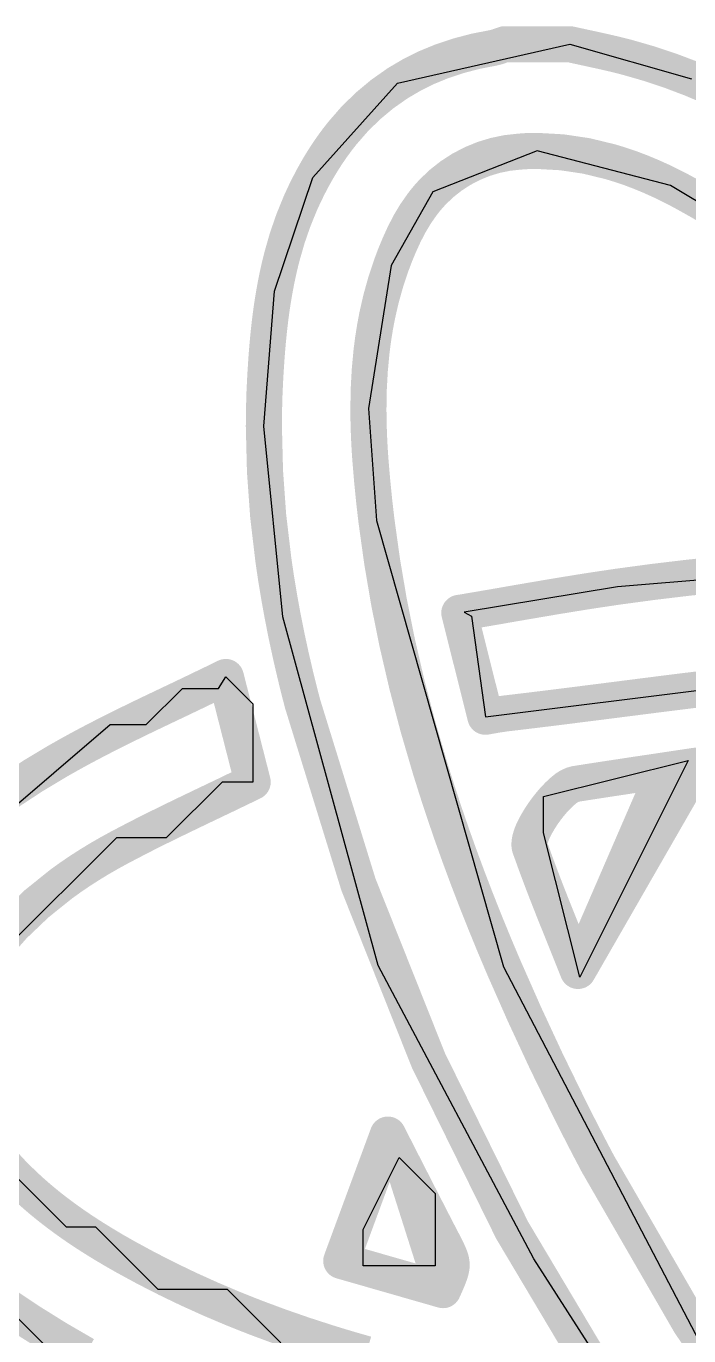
# Model space of a CAD drawing. Header units: millimetres. Extents: x 80 to 209, y 77 to 97.
# Drawn here: x 85.906 to 87.741, y 88.938 to 92.567 of the extents above; entities that cross this region are included whole.
import ezdxf

# ---------------------------------------------------------------- set-up
doc = ezdxf.new("R2010")
doc.units = ezdxf.units.MM
doc.layers.add('TopOverlay', color=2, linetype='Continuous')

msp = doc.modelspace()

# ---------------------------------------------------------------- linework, layer by layer
at = {"layer": 'TopOverlay'}
for p, q in [((86.9344, 92.4087), (87.4116, 92.517)), ((87.4116, 92.517), (87.7487, 92.4213)), ((86.7001, 92.1475), (86.9344, 92.4087)), ((87.3213, 92.2214), (87.0324, 92.1084)), ((87.69, 92.1256), (87.3213, 92.2214)), ((86.5935, 91.8327), (86.7001, 92.1475)), ((88.1208, 91.8666), (87.69, 92.1256)), ((87.0324, 92.1084), (86.9167, 91.9036)), ((86.9167, 91.9036), (86.8537, 91.5072)), ((86.5642, 91.4582), (86.5935, 91.8327)), ((86.8537, 91.5072), (86.8759, 91.1968)), ((86.6165, 90.9305), (86.5642, 91.4582)), ((86.8759, 91.1968), (87.228, 89.9598)), ((88.3789, 91.0815), (87.5437, 91.0137)), ((87.5437, 91.0137), (87.119, 90.9434)), ((86.8803, 89.9639), (86.6165, 90.9305)), ((87.119, 90.9434), (87.1387, 90.9319)), ((87.1387, 90.9319), (87.1776, 90.6533)), ((86.4387, 90.7319), (86.4589, 90.7635)), ((86.4589, 90.7635), (86.5332, 90.6892)), ((87.1776, 90.6533), (88.0149, 90.7571)), ((86.2387, 90.6319), (86.3387, 90.7319)), ((86.3387, 90.7319), (86.4387, 90.7319)), ((86.5332, 90.6892), (86.5332, 90.4723)), ((85.4387, 90.0319), (86.1387, 90.6319)), ((86.1387, 90.6319), (86.2387, 90.6319)), ((87.3387, 90.4319), (87.7387, 90.5319)), ((87.7387, 90.5319), (87.4387, 89.9319)), ((86.4485, 90.4723), (86.294, 90.3179)), ((86.5332, 90.4723), (86.4485, 90.4723)), ((87.3387, 90.3319), (87.3387, 90.4319)), ((86.1559, 90.3179), (85.8454, 90.0073)), ((86.294, 90.3179), (86.1559, 90.3179)), ((87.4387, 89.9319), (87.3387, 90.3319)), ((87.3121, 89.1511), (86.8803, 89.9639)), ((87.228, 89.9598), (87.7693, 88.9225)), ((85.8128, 89.4434), (86.0165, 89.2396)), ((86.8387, 89.2319), (86.9387, 89.4319)), ((86.9387, 89.4319), (87.0387, 89.3319)), ((87.0387, 89.3319), (87.0387, 89.1319)), ((86.0165, 89.2396), (86.0977, 89.2396)), ((86.0977, 89.2396), (86.2701, 89.0673)), ((86.8387, 89.1319), (86.8387, 89.2319)), ((87.7185, 88.5161), (87.3121, 89.1511)), ((85.9843, 88.885), (85.738, 89.1312)), ((87.0387, 89.1319), (86.8387, 89.1319)), ((86.2701, 89.0673), (86.4623, 89.0673)), ((86.4623, 89.0673), (86.6109, 88.9187))]:
    msp.add_line(p, q, dxfattribs=at)
at = {"layer": 'TopOverlay', "const_width": 0.1}
for points in [[(87.0572, 92.4698, -0.047871), (87.1973, 92.5066)], [(87.2024, 92.5077, -0.015023), (87.1973, 92.5066)], [(87.205, 92.5083, -0.006465), (87.2024, 92.5077)], [(87.2075, 92.509, -0.005746), (87.205, 92.5083)], [(87.2099, 92.5097, -0.005016), (87.2075, 92.509)], [(86.9344, 92.4087, -0.053756), (87.0572, 92.4698)], [(87.5692, 92.481, -0.03101), (87.7487, 92.4213)], [(86.7817, 92.2708, -0.080724), (86.9344, 92.4087)], [(87.7487, 92.4213, -0.025991), (87.9152, 92.3439)], [(86.7389, 92.2123, -0.024004), (86.7817, 92.2708)], [(86.7001, 92.1475, -0.021996), (86.7389, 92.2123)], [(87.0324, 92.1084, -0.187476), (87.2714, 92.2194)], [(87.2714, 92.2194, -0.024382), (87.3213, 92.2214)], [(87.3213, 92.2214, -0.06842), (87.5238, 92.1913)], [(87.5238, 92.1913, -0.024272), (87.6062, 92.1632)], [(86.6651, 92.0762, -0.019867), (86.7001, 92.1475)], [(87.6062, 92.1632, -0.021766), (87.69, 92.1256)], [(87.0028, 92.0735, -0.028769), (87.0324, 92.1084)], [(87.69, 92.1256, -0.009885), (87.7324, 92.1033)], [(87.7324, 92.1033, -0.005359), (87.7916, 92.0698)], [(86.6148, 91.9306, -0.04001), (86.6651, 92.0762)], [(86.9525, 91.9897, -0.05067), (87.0028, 92.0735)], [(86.9167, 91.9036, -0.024863), (86.9525, 91.9897)], [(86.6031, 91.8816, -0.010783), (86.6148, 91.9306)], [(86.5935, 91.8327, -0.009536), (86.6031, 91.8816)], [(86.8781, 91.7655, -0.03575), (86.9167, 91.9036)], [(86.5857, 91.7841, -0.008313), (86.5935, 91.8327)], [(86.5796, 91.7361, -0.00711), (86.5857, 91.7841)], [(86.5748, 91.6889, -0.005914), (86.5796, 91.7361)], [(86.8624, 91.6666, -0.021799), (86.8781, 91.7655)], [(86.5711, 91.6428, -0.004706), (86.5748, 91.6889)], [(86.8537, 91.5072, -0.028759), (86.8624, 91.6666)], [(86.5642, 91.4582, -0.014427), (86.5682, 91.5979)], [(86.8546, 91.4517, -0.008018), (86.8537, 91.5072)], [(86.5908, 91.0856, -0.034736), (86.5642, 91.4582)], [(86.8564, 91.4087, -0.005553), (86.8546, 91.4517)], [(86.8593, 91.3639, -0.005035), (86.8564, 91.4087)], [(86.8759, 91.1968, -0.011766), (86.8593, 91.3639)], [(86.9335, 90.8579, -0.02284), (86.8759, 91.1968)], [(86.6165, 90.9305, -0.012577), (86.5908, 91.0856)], [(87.5437, 91.0137, -0.011231), (87.8369, 91.0488)], [(86.6509, 90.7707, -0.01161), (86.6165, 90.9305)], [(87.0249, 90.5094, -0.021036), (86.9335, 90.8579)], [(86.6715, 90.6889, -0.005417), (86.6509, 90.7707)], [(87.5195, 88.7801, -0.079203), (86.6715, 90.6889)], [(87.1926, 90.656, -0.004388), (87.1776, 90.6533)], [(85.8032, 90.406, -0.029496), (85.9905, 90.5288)], [(87.0836, 90.3303, -0.009613), (87.0249, 90.5094)], [(87.397, 90.4516, -0.119022), (87.426, 90.4669)], [(87.3637, 90.419, -0.019909), (87.3805, 90.4369)], [(87.3805, 90.4369, -0.027004), (87.397, 90.4516)], [(87.3191, 90.3557, -0.035042), (87.3473, 90.3988)], [(87.3473, 90.3988, -0.016993), (87.3637, 90.419)], [(87.1513, 90.1472, -0.008946), (87.0836, 90.3303)], [(87.302, 90.3159, -0.036452), (87.3087, 90.3349)], [(87.3087, 90.3349, -0.024324), (87.3191, 90.3557)], [(86.0808, 90.2427, -0.017646), (86.1651, 90.2914)], [(87.2996, 90.2997, -0.064026), (87.302, 90.3159)], [(87.3, 90.2944, -0.045102), (87.2996, 90.2997)], [(87.3005, 90.2922, -0.022598), (87.3, 90.2944)], [(87.3007, 90.2915, -0.00766), (87.3005, 90.2922)], [(86.0037, 90.1902, -0.019335), (86.0808, 90.2427)], [(85.8124, 90.0073, -0.064888), (86.0037, 90.1902)], [(87.228, 89.9598, -0.008258), (87.1513, 90.1472)], [(87.4092, 89.5697, -0.014451), (87.228, 89.9598)], [(87.4889, 89.4146, -0.006161), (87.4092, 89.5697)], [(85.9002, 89.356, -0.034193), (85.8128, 89.4503)], [(88.3525, 88.1542, -0.058115), (87.4889, 89.4146)], [(85.9686, 89.2967, -0.020766), (85.9002, 89.356)], [(86.0061, 89.268, -0.009497), (85.9686, 89.2967)], [(86.046, 89.2396, -0.008842), (86.0061, 89.268)], [(86.0883, 89.2117, -0.008164), (86.046, 89.2396)], [(86.1809, 89.1565, -0.014289), (86.0883, 89.2117)], [(87.0733, 89.1711, -0.004907), (87.0755, 89.1662)], [(87.0755, 89.1662, -0.006468), (87.0775, 89.1616)], [(87.0775, 89.1616, -0.008252), (87.0793, 89.1572)], [(86.3552, 89.0673, -0.01825), (86.1809, 89.1565)], [(87.0793, 89.1572, -0.010235), (87.0808, 89.1531)], [(87.0808, 89.1531, -0.012351), (87.082, 89.1491)], [(87.082, 89.1491, -0.014482), (87.0829, 89.1453)], [(87.0832, 89.1247, -0.017252), (87.0821, 89.1194)], [(87.0829, 89.1453, -0.054008), (87.0841, 89.1345)], [(87.0839, 89.1297, -0.020497), (87.0832, 89.1247)], [(87.0841, 89.1345, -0.022871), (87.0839, 89.1297)], [(87.0758, 89.1003, -0.005528), (87.0727, 89.0927)], [(87.0784, 89.1073, -0.007797), (87.0758, 89.1003)], [(87.0805, 89.1136, -0.01057), (87.0784, 89.1073)], [(87.0821, 89.1194, -0.013794), (87.0805, 89.1136)], [(86.5413, 88.9883, -0.017425), (86.3552, 89.0673)], [(86.0692, 88.885, -0.023415), (85.8436, 89.0256)], [(86.7415, 88.9187, -0.015959), (86.5413, 88.9883)], [(86.8476, 88.8872, -0.007293), (86.7415, 88.9187)]]:
    msp.add_lwpolyline(points, format="xyb", dxfattribs=at)
at = {"layer": 'TopOverlay', "const_width": 0.05}
for points in [[(87.1723, 92.5066, 1), (87.2223, 92.5066, 1)], [(87.1723, 92.5066, 1), (87.2223, 92.5066, 1)], [(87.1774, 92.5077, 1), (87.2274, 92.5077, 1)], [(87.1774, 92.5077, 1), (87.2274, 92.5077, 1)], [(87.18, 92.5083, 1), (87.23, 92.5083, 1)], [(87.18, 92.5083, 1), (87.23, 92.5083, 1)], [(87.1825, 92.509, 1), (87.2325, 92.509, 1)], [(87.1825, 92.509, 1), (87.2325, 92.509, 1)], [(87.1849, 92.5097, 1), (87.2349, 92.5097, 1)], [(87.1849, 92.5097, 1), (87.2349, 92.5097, 1)], [(87.1874, 92.5105, 1), (87.2374, 92.5105, 1)], [(87.1874, 92.5105, 1), (87.2374, 92.5105, 1)], [(87.1898, 92.5113, 1), (87.2398, 92.5113, 1)], [(87.1898, 92.5113, 1), (87.2398, 92.5113, 1)], [(87.1922, 92.5122, 1), (87.2422, 92.5122, 1)], [(87.1922, 92.5122, 1), (87.2422, 92.5122, 1)], [(87.197, 92.5139, 1), (87.247, 92.5139, 1)], [(87.197, 92.5139, 1), (87.247, 92.5139, 1)], [(87.1978, 92.5142, 1), (87.2478, 92.5142, 1)], [(87.1978, 92.5142, 1), (87.2478, 92.5142, 1)], [(87.1988, 92.5145, 1), (87.2487, 92.5145, 1)], [(87.1988, 92.5145, 1), (87.2487, 92.5145, 1)], [(87.1997, 92.5148, 1), (87.2497, 92.5148, 1)], [(87.1997, 92.5148, 1), (87.2497, 92.5148, 1)], [(87.2015, 92.5155, 1), (87.2515, 92.5155, 1)], [(87.2015, 92.5155, 1), (87.2515, 92.5155, 1)], [(87.2033, 92.5161, 1), (87.2533, 92.5161, 1)], [(87.2033, 92.5161, 1), (87.2533, 92.5161, 1)], [(87.206, 92.517, 1), (87.256, 92.517, 1)], [(87.206, 92.517, 1), (87.256, 92.517, 1)], [(87.206, 92.517, 1), (87.256, 92.517, 1)], [(87.3866, 92.517, 1), (87.4366, 92.517, 1)], [(87.3866, 92.517, 1), (87.4366, 92.517, 1)], [(87.3866, 92.517, 1), (87.4366, 92.517, 1)], [(87.4012, 92.5138, 1), (87.4512, 92.5138, 1)], [(87.4012, 92.5138, 1), (87.4512, 92.5138, 1)], [(87.4355, 92.5063, 1), (87.4855, 92.5063, 1)], [(87.4355, 92.5063, 1), (87.4855, 92.5063, 1)], [(87.4463, 92.504, 1), (87.4963, 92.504, 1)], [(87.4463, 92.504, 1), (87.4963, 92.504, 1)], [(87.4571, 92.5016, 1), (87.5071, 92.5016, 1)], [(87.4571, 92.5016, 1), (87.5071, 92.5016, 1)], [(87.468, 92.4992, 1), (87.518, 92.4992, 1)], [(87.468, 92.4992, 1), (87.518, 92.4992, 1)], [(87.0322, 92.4698, 1), (87.0822, 92.4698, 1)], [(87.0322, 92.4698, 1), (87.0822, 92.4698, 1)], [(87.4789, 92.4968, 1), (87.5289, 92.4968, 1)], [(87.4789, 92.4968, 1), (87.5289, 92.4968, 1)], [(87.4898, 92.4943, 1), (87.5398, 92.4943, 1)], [(87.4898, 92.4943, 1), (87.5398, 92.4943, 1)], [(87.5007, 92.4918, 1), (87.5507, 92.4918, 1)], [(87.5007, 92.4918, 1), (87.5507, 92.4918, 1)], [(87.5117, 92.4892, 1), (87.5617, 92.4892, 1)], [(87.5117, 92.4892, 1), (87.5617, 92.4892, 1)], [(87.5226, 92.4865, 1), (87.5726, 92.4865, 1)], [(87.5226, 92.4865, 1), (87.5726, 92.4865, 1)], [(87.5442, 92.481, 1), (87.5942, 92.481, 1)], [(87.5442, 92.481, 1), (87.5942, 92.481, 1)], [(86.9094, 92.4087, 1), (86.9594, 92.4087, 1)], [(86.9094, 92.4087, 1), (86.9594, 92.4087, 1)], [(87.7237, 92.4213, 1), (87.7737, 92.4213, 1)], [(87.7237, 92.4213, 1), (87.7737, 92.4213, 1)], [(86.7567, 92.2708, 1), (86.8067, 92.2708, 1)], [(86.7567, 92.2708, 1), (86.8067, 92.2708, 1)], [(86.7139, 92.2123, 1), (86.7639, 92.2123, 1)], [(86.7139, 92.2123, 1), (86.7639, 92.2123, 1)], [(87.2464, 92.2194, 1), (87.2964, 92.2194, 1)], [(87.2464, 92.2194, 1), (87.2964, 92.2194, 1)], [(87.2963, 92.2214, 1), (87.3463, 92.2214, 1)], [(87.2963, 92.2214, 1), (87.3463, 92.2214, 1)], [(87.4988, 92.1913, 1), (87.5488, 92.1913, 1)], [(87.4988, 92.1913, 1), (87.5488, 92.1913, 1)], [(86.6751, 92.1475, 1), (86.7251, 92.1475, 1)], [(86.6751, 92.1475, 1), (86.7251, 92.1475, 1)], [(87.5812, 92.1632, 1), (87.6312, 92.1632, 1)], [(87.5812, 92.1632, 1), (87.6312, 92.1632, 1)], [(87.0075, 92.1084, 1), (87.0574, 92.1084, 1)], [(87.0075, 92.1084, 1), (87.0574, 92.1084, 1)], [(87.665, 92.1256, 1), (87.715, 92.1256, 1)], [(87.665, 92.1256, 1), (87.715, 92.1256, 1)], [(87.7074, 92.1033, 1), (87.7574, 92.1033, 1)], [(87.7074, 92.1033, 1), (87.7574, 92.1033, 1)], [(86.6401, 92.0762, 1), (86.6901, 92.0762, 1)], [(86.6401, 92.0762, 1), (86.6901, 92.0762, 1)], [(86.9778, 92.0735, 1), (87.0278, 92.0735, 1)], [(86.9778, 92.0735, 1), (87.0278, 92.0735, 1)], [(86.9275, 91.9897, 1), (86.9775, 91.9897, 1)], [(86.9275, 91.9897, 1), (86.9775, 91.9897, 1)], [(86.5898, 91.9306, 1), (86.6398, 91.9306, 1)], [(86.5898, 91.9306, 1), (86.6398, 91.9306, 1)], [(86.5781, 91.8816, 1), (86.6281, 91.8816, 1)], [(86.5781, 91.8816, 1), (86.6281, 91.8816, 1)], [(86.8917, 91.9036, 1), (86.9417, 91.9036, 1)], [(86.8917, 91.9036, 1), (86.9417, 91.9036, 1)], [(86.5685, 91.8327, 1), (86.6185, 91.8327, 1)], [(86.5685, 91.8327, 1), (86.6185, 91.8327, 1)], [(86.5607, 91.7841, 1), (86.6107, 91.7841, 1)], [(86.5607, 91.7841, 1), (86.6107, 91.7841, 1)], [(86.5546, 91.7361, 1), (86.6046, 91.7361, 1)], [(86.5546, 91.7361, 1), (86.6046, 91.7361, 1)], [(86.8531, 91.7655, 1), (86.9031, 91.7655, 1)], [(86.8531, 91.7655, 1), (86.9031, 91.7655, 1)], [(86.5498, 91.6889, 1), (86.5998, 91.6889, 1)], [(86.5498, 91.6889, 1), (86.5998, 91.6889, 1)], [(86.8374, 91.6666, 1), (86.8874, 91.6666, 1)], [(86.8374, 91.6666, 1), (86.8874, 91.6666, 1)], [(86.5461, 91.6428, 1), (86.5961, 91.6428, 1)], [(86.5461, 91.6428, 1), (86.5961, 91.6428, 1)], [(86.5432, 91.5979, 1), (86.5932, 91.5979, 1)], [(86.5432, 91.5979, 1), (86.5932, 91.5979, 1)], [(86.8287, 91.5072, 1), (86.8787, 91.5072, 1)], [(86.8287, 91.5072, 1), (86.8787, 91.5072, 1)], [(86.5392, 91.4582, 1), (86.5892, 91.4582, 1)], [(86.5392, 91.4582, 1), (86.5892, 91.4582, 1)], [(86.8296, 91.4517, 1), (86.8796, 91.4517, 1)], [(86.8296, 91.4517, 1), (86.8796, 91.4517, 1)], [(86.8314, 91.4087, 1), (86.8814, 91.4087, 1)], [(86.8314, 91.4087, 1), (86.8814, 91.4087, 1)], [(86.8343, 91.3639, 1), (86.8843, 91.3639, 1)], [(86.8343, 91.3639, 1), (86.8843, 91.3639, 1)], [(86.8509, 91.1968, 1), (86.9009, 91.1968, 1)], [(86.8509, 91.1968, 1), (86.9009, 91.1968, 1)], [(86.5658, 91.0856, 1), (86.6158, 91.0856, 1)], [(86.5658, 91.0856, 1), (86.6158, 91.0856, 1)], [(87.5187, 91.0137, 1), (87.5687, 91.0137, 1)], [(87.5187, 91.0137, 1), (87.5687, 91.0137, 1)], [(87.2769, 90.9749, 1), (87.3269, 90.9749, 1)], [(87.2769, 90.9749, 1), (87.3269, 90.9749, 1)], [(87.3075, 90.9801, 1), (87.3575, 90.9801, 1)], [(87.3075, 90.9801, 1), (87.3575, 90.9801, 1)], [(87.3379, 90.9853, 1), (87.3879, 90.9853, 1)], [(87.3379, 90.9853, 1), (87.3879, 90.9853, 1)], [(87.3681, 90.9903, 1), (87.4181, 90.9903, 1)], [(87.3681, 90.9903, 1), (87.4181, 90.9903, 1)], [(87.3983, 90.9952, 1), (87.4483, 90.9952, 1)], [(87.3983, 90.9952, 1), (87.4483, 90.9952, 1)], [(87.4283, 91.0001, 1), (87.4783, 91.0001, 1)], [(87.4283, 91.0001, 1), (87.4783, 91.0001, 1)], [(87.4584, 91.0047, 1), (87.5084, 91.0047, 1)], [(87.4584, 91.0047, 1), (87.5084, 91.0047, 1)], [(87.0804, 90.9412, 1), (87.1304, 90.9412, 1)], [(87.0804, 90.9412, 1), (87.1304, 90.9412, 1)], [(87.0804, 90.9412, 1), (87.1304, 90.9412, 1)], [(87.094, 90.9434, 1), (87.144, 90.9434, 1)], [(87.094, 90.9434, 1), (87.144, 90.9434, 1)], [(87.121, 90.948, 1), (87.171, 90.948, 1)], [(87.121, 90.948, 1), (87.171, 90.948, 1)], [(87.1345, 90.9503, 1), (87.1845, 90.9503, 1)], [(87.1345, 90.9503, 1), (87.1845, 90.9503, 1)], [(87.148, 90.9526, 1), (87.198, 90.9526, 1)], [(87.148, 90.9526, 1), (87.198, 90.9526, 1)], [(87.1614, 90.9549, 1), (87.2114, 90.9549, 1)], [(87.1614, 90.9549, 1), (87.2114, 90.9549, 1)], [(87.1748, 90.9572, 1), (87.2248, 90.9572, 1)], [(87.1748, 90.9572, 1), (87.2248, 90.9572, 1)], [(87.1882, 90.9595, 1), (87.2382, 90.9595, 1)], [(87.1882, 90.9595, 1), (87.2382, 90.9595, 1)], [(87.2148, 90.9642, 1), (87.2648, 90.9642, 1)], [(87.2148, 90.9642, 1), (87.2648, 90.9642, 1)], [(87.246, 90.9696, 1), (87.296, 90.9696, 1)], [(87.246, 90.9696, 1), (87.296, 90.9696, 1)], [(86.5915, 90.9305, 1), (86.6415, 90.9305, 1)], [(86.5915, 90.9305, 1), (86.6415, 90.9305, 1)], [(86.9085, 90.8579, 1), (86.9585, 90.8579, 1)], [(86.9085, 90.8579, 1), (86.9585, 90.8579, 1)], [(86.4339, 90.7635, 1), (86.4839, 90.7635, 1)], [(86.4339, 90.7635, 1), (86.4839, 90.7635, 1)], [(86.4339, 90.7635, 1), (86.4839, 90.7635, 1)], [(86.6259, 90.7707, 1), (86.6759, 90.7707, 1)], [(86.6259, 90.7707, 1), (86.6759, 90.7707, 1)], [(86.3471, 90.7214, 1), (86.3971, 90.7214, 1)], [(86.3471, 90.7214, 1), (86.3971, 90.7214, 1)], [(86.3615, 90.7284, 1), (86.4115, 90.7284, 1)], [(86.3615, 90.7284, 1), (86.4115, 90.7284, 1)], [(86.3759, 90.7353, 1), (86.4259, 90.7353, 1)], [(86.3759, 90.7353, 1), (86.4259, 90.7353, 1)], [(86.3904, 90.7423, 1), (86.4404, 90.7423, 1)], [(86.3904, 90.7423, 1), (86.4404, 90.7423, 1)], [(86.4049, 90.7493, 1), (86.4549, 90.7493, 1)], [(86.4049, 90.7493, 1), (86.4549, 90.7493, 1)], [(87.7144, 90.7257, 1), (87.7644, 90.7257, 1)], [(87.7144, 90.7257, 1), (87.7644, 90.7257, 1)], [(86.2901, 90.6942, 1), (86.3401, 90.6942, 1)], [(86.2901, 90.6942, 1), (86.3401, 90.6942, 1)], [(86.3043, 90.7009, 1), (86.3542, 90.7009, 1)], [(86.3043, 90.7009, 1), (86.3542, 90.7009, 1)], [(86.3185, 90.7077, 1), (86.3685, 90.7077, 1)], [(86.3185, 90.7077, 1), (86.3685, 90.7077, 1)], [(86.3328, 90.7146, 1), (86.3828, 90.7146, 1)], [(86.3328, 90.7146, 1), (86.3828, 90.7146, 1)], [(86.6465, 90.6889, 1), (86.6965, 90.6889, 1)], [(86.6465, 90.6889, 1), (86.6965, 90.6889, 1)], [(87.3906, 90.6847, 1), (87.4406, 90.6847, 1)], [(87.3906, 90.6847, 1), (87.4406, 90.6847, 1)], [(87.4208, 90.6885, 1), (87.4708, 90.6885, 1)], [(87.4208, 90.6885, 1), (87.4708, 90.6885, 1)], [(87.4508, 90.6923, 1), (87.5008, 90.6923, 1)], [(87.4508, 90.6923, 1), (87.5008, 90.6923, 1)], [(87.4807, 90.6961, 1), (87.5307, 90.6961, 1)], [(87.4807, 90.6961, 1), (87.5307, 90.6961, 1)], [(87.5104, 90.6999, 1), (87.5604, 90.6999, 1)], [(87.5104, 90.6999, 1), (87.5604, 90.6999, 1)], [(87.6461, 90.7172, 1), (87.6961, 90.7172, 1)], [(87.6461, 90.7172, 1), (87.6961, 90.7172, 1)], [(86.2227, 90.6621, 1), (86.2727, 90.6621, 1)], [(86.2227, 90.6621, 1), (86.2727, 90.6621, 1)], [(87.1526, 90.6533, 1), (87.2026, 90.6533, 1)], [(87.1526, 90.6533, 1), (87.2026, 90.6533, 1)], [(87.1526, 90.6533, 1), (87.2026, 90.6533, 1)], [(87.1676, 90.656, 1), (87.2176, 90.656, 1)], [(87.1676, 90.656, 1), (87.2176, 90.656, 1)], [(87.1764, 90.6575, 1), (87.2264, 90.6575, 1)], [(87.1764, 90.6575, 1), (87.2264, 90.6575, 1)], [(87.1806, 90.6582, 1), (87.2306, 90.6582, 1)], [(87.1806, 90.6582, 1), (87.2306, 90.6582, 1)], [(87.1848, 90.6589, 1), (87.2348, 90.6589, 1)], [(87.1848, 90.6589, 1), (87.2348, 90.6589, 1)], [(87.189, 90.6596, 1), (87.239, 90.6596, 1)], [(87.189, 90.6596, 1), (87.239, 90.6596, 1)], [(87.193, 90.6602, 1), (87.243, 90.6602, 1)], [(87.193, 90.6602, 1), (87.243, 90.6602, 1)], [(87.1971, 90.6608, 1), (87.2471, 90.6608, 1)], [(87.1971, 90.6608, 1), (87.2471, 90.6608, 1)], [(87.2011, 90.6614, 1), (87.2511, 90.6614, 1)], [(87.2011, 90.6614, 1), (87.2511, 90.6614, 1)], [(87.2051, 90.6619, 1), (87.2551, 90.6619, 1)], [(87.2051, 90.6619, 1), (87.2551, 90.6619, 1)], [(87.2091, 90.6625, 1), (87.2591, 90.6625, 1)], [(87.2091, 90.6625, 1), (87.2591, 90.6625, 1)], [(87.2695, 90.6697, 1), (87.3195, 90.6697, 1)], [(87.2695, 90.6697, 1), (87.3195, 90.6697, 1)], [(87.2998, 90.6734, 1), (87.3498, 90.6734, 1)], [(87.2998, 90.6734, 1), (87.3498, 90.6734, 1)], [(87.3301, 90.6771, 1), (87.3801, 90.6771, 1)], [(87.3301, 90.6771, 1), (87.3801, 90.6771, 1)], [(87.3604, 90.6809, 1), (87.4104, 90.6809, 1)], [(87.3604, 90.6809, 1), (87.4104, 90.6809, 1)], [(86.1242, 90.6139, 1), (86.1742, 90.6139, 1)], [(86.1242, 90.6139, 1), (86.1742, 90.6139, 1)], [(86.1567, 90.63, 1), (86.2067, 90.63, 1)], [(86.1567, 90.63, 1), (86.2067, 90.63, 1)], [(86.1896, 90.6461, 1), (86.2396, 90.6461, 1)], [(86.1896, 90.6461, 1), (86.2396, 90.6461, 1)], [(86.06, 90.5809, 1), (86.11, 90.5809, 1)], [(86.06, 90.5809, 1), (86.11, 90.5809, 1)], [(86.092, 90.5975, 1), (86.142, 90.5975, 1)], [(86.092, 90.5975, 1), (86.142, 90.5975, 1)], [(85.9968, 90.5466, 1), (86.0468, 90.5466, 1)], [(85.9968, 90.5466, 1), (86.0468, 90.5466, 1)], [(86.0283, 90.564, 1), (86.0783, 90.564, 1)], [(86.0283, 90.564, 1), (86.0783, 90.564, 1)], [(85.9655, 90.5288, 1), (86.0155, 90.5288, 1)], [(85.9655, 90.5288, 1), (86.0155, 90.5288, 1)], [(86.9999, 90.5094, 1), (87.0499, 90.5094, 1)], [(86.9999, 90.5094, 1), (87.0499, 90.5094, 1)], [(87.6497, 90.5048, 1), (87.6997, 90.5048, 1)], [(87.6497, 90.5048, 1), (87.6997, 90.5048, 1)], [(87.6497, 90.5048, 1), (87.6997, 90.5048, 1)], [(87.7358, 90.5177, 1), (87.7858, 90.5177, 1)], [(87.7358, 90.5177, 1), (87.7858, 90.5177, 1)], [(86.5082, 90.4723, 1), (86.5582, 90.4723, 1)], [(86.5082, 90.4723, 1), (86.5582, 90.4723, 1)], [(86.5082, 90.4723, 1), (86.5582, 90.4723, 1)], [(87.401, 90.4669, 1), (87.451, 90.4669, 1)], [(87.401, 90.4669, 1), (87.451, 90.4669, 1)], [(87.4256, 90.4708, 1), (87.4756, 90.4708, 1)], [(87.4256, 90.4708, 1), (87.4756, 90.4708, 1)], [(87.4501, 90.4746, 1), (87.5001, 90.4746, 1)], [(87.4501, 90.4746, 1), (87.5001, 90.4746, 1)], [(87.4747, 90.4784, 1), (87.5247, 90.4784, 1)], [(87.4747, 90.4784, 1), (87.5247, 90.4784, 1)], [(87.4994, 90.4822, 1), (87.5494, 90.4822, 1)], [(87.4994, 90.4822, 1), (87.5494, 90.4822, 1)], [(87.5241, 90.4859, 1), (87.5741, 90.4859, 1)], [(87.5241, 90.4859, 1), (87.5741, 90.4859, 1)], [(87.549, 90.4897, 1), (87.599, 90.4897, 1)], [(87.549, 90.4897, 1), (87.599, 90.4897, 1)], [(87.5739, 90.4935, 1), (87.6239, 90.4935, 1)], [(87.5739, 90.4935, 1), (87.6239, 90.4935, 1)], [(87.599, 90.4972, 1), (87.649, 90.4972, 1)], [(87.599, 90.4972, 1), (87.649, 90.4972, 1)], [(86.4201, 90.4299, 1), (86.4701, 90.4299, 1)], [(86.4201, 90.4299, 1), (86.4701, 90.4299, 1)], [(86.4311, 90.4351, 1), (86.4811, 90.4351, 1)], [(86.4311, 90.4351, 1), (86.4811, 90.4351, 1)], [(86.4421, 90.4404, 1), (86.4921, 90.4404, 1)], [(86.4421, 90.4404, 1), (86.4921, 90.4404, 1)], [(86.464, 90.451, 1), (86.514, 90.451, 1)], [(86.464, 90.451, 1), (86.514, 90.451, 1)], [(86.4861, 90.4616, 1), (86.5361, 90.4616, 1)], [(86.4861, 90.4616, 1), (86.5361, 90.4616, 1)], [(87.3555, 90.4369, 1), (87.4055, 90.4369, 1)], [(87.3555, 90.4369, 1), (87.4055, 90.4369, 1)], [(87.372, 90.4516, 1), (87.422, 90.4516, 1)], [(87.372, 90.4516, 1), (87.422, 90.4516, 1)], [(86.3452, 90.394, 1), (86.3952, 90.394, 1)], [(86.3452, 90.394, 1), (86.3952, 90.394, 1)], [(86.3716, 90.4067, 1), (86.4216, 90.4067, 1)], [(86.3716, 90.4067, 1), (86.4216, 90.4067, 1)], [(86.3983, 90.4194, 1), (86.4482, 90.4194, 1)], [(86.3983, 90.4194, 1), (86.4482, 90.4194, 1)], [(87.3223, 90.3988, 1), (87.3723, 90.3988, 1)], [(87.3223, 90.3988, 1), (87.3723, 90.3988, 1)], [(87.3387, 90.419, 1), (87.3887, 90.419, 1)], [(87.3387, 90.419, 1), (87.3887, 90.419, 1)], [(86.2673, 90.3562, 1), (86.3173, 90.3562, 1)], [(86.2673, 90.3562, 1), (86.3173, 90.3562, 1)], [(86.293, 90.3688, 1), (86.343, 90.3688, 1)], [(86.293, 90.3688, 1), (86.343, 90.3688, 1)], [(86.319, 90.3814, 1), (86.369, 90.3814, 1)], [(86.319, 90.3814, 1), (86.369, 90.3814, 1)], [(86.2161, 90.3308, 1), (86.2661, 90.3308, 1)], [(86.2161, 90.3308, 1), (86.2661, 90.3308, 1)], [(86.2416, 90.3436, 1), (86.2916, 90.3436, 1)], [(86.2416, 90.3436, 1), (86.2916, 90.3436, 1)], [(87.0586, 90.3303, 1), (87.1086, 90.3303, 1)], [(87.0586, 90.3303, 1), (87.1086, 90.3303, 1)], [(87.2837, 90.3349, 1), (87.3337, 90.3349, 1)], [(87.2837, 90.3349, 1), (87.3337, 90.3349, 1)], [(87.2941, 90.3557, 1), (87.3441, 90.3557, 1)], [(87.2941, 90.3557, 1), (87.3441, 90.3557, 1)], [(86.1401, 90.2914, 1), (86.1901, 90.2914, 1)], [(86.1401, 90.2914, 1), (86.1901, 90.2914, 1)], [(86.1907, 90.3179, 1), (86.2407, 90.3179, 1)], [(86.1907, 90.3179, 1), (86.2407, 90.3179, 1)], [(87.2746, 90.2997, 1), (87.3245, 90.2997, 1)], [(87.2746, 90.2997, 1), (87.3245, 90.2997, 1)], [(87.275, 90.2944, 1), (87.325, 90.2944, 1)], [(87.275, 90.2944, 1), (87.325, 90.2944, 1)], [(87.2755, 90.2922, 1), (87.3255, 90.2922, 1)], [(87.2755, 90.2922, 1), (87.3255, 90.2922, 1)], [(87.2757, 90.2915, 1), (87.3257, 90.2915, 1)], [(87.2757, 90.2915, 1), (87.3257, 90.2915, 1)], [(87.277, 90.3159, 1), (87.327, 90.3159, 1)], [(87.277, 90.3159, 1), (87.327, 90.3159, 1)], [(86.0558, 90.2427, 1), (86.1058, 90.2427, 1)], [(86.0558, 90.2427, 1), (86.1058, 90.2427, 1)], [(87.294, 90.2408, 1), (87.344, 90.2408, 1)], [(87.294, 90.2408, 1), (87.344, 90.2408, 1)], [(87.3034, 90.2156, 1), (87.3534, 90.2156, 1)], [(87.3034, 90.2156, 1), (87.3534, 90.2156, 1)], [(85.9787, 90.1902, 1), (86.0287, 90.1902, 1)], [(85.9787, 90.1902, 1), (86.0287, 90.1902, 1)], [(87.313, 90.1903, 1), (87.363, 90.1903, 1)], [(87.313, 90.1903, 1), (87.363, 90.1903, 1)], [(87.1263, 90.1472, 1), (87.1763, 90.1472, 1)], [(87.1263, 90.1472, 1), (87.1763, 90.1472, 1)], [(87.3227, 90.165, 1), (87.3727, 90.165, 1)], [(87.3227, 90.165, 1), (87.3727, 90.165, 1)], [(87.3327, 90.1396, 1), (87.3826, 90.1396, 1)], [(87.3327, 90.1396, 1), (87.3826, 90.1396, 1)], [(87.3427, 90.1141, 1), (87.3927, 90.1141, 1)], [(87.3427, 90.1141, 1), (87.3927, 90.1141, 1)], [(87.353, 90.0885, 1), (87.403, 90.0885, 1)], [(87.353, 90.0885, 1), (87.403, 90.0885, 1)], [(87.3634, 90.0626, 1), (87.4134, 90.0626, 1)], [(87.3634, 90.0626, 1), (87.4134, 90.0626, 1)], [(87.3739, 90.0365, 1), (87.4239, 90.0365, 1)], [(87.3739, 90.0365, 1), (87.4239, 90.0365, 1)], [(87.3808, 90.0191, 1), (87.4308, 90.0191, 1)], [(87.3808, 90.0191, 1), (87.4308, 90.0191, 1)], [(87.3843, 90.0104, 1), (87.4343, 90.0104, 1)], [(87.3843, 90.0104, 1), (87.4343, 90.0104, 1)], [(87.3878, 90.0017, 1), (87.4378, 90.0017, 1)], [(87.3878, 90.0017, 1), (87.4378, 90.0017, 1)], [(87.203, 89.9598, 1), (87.253, 89.9598, 1)], [(87.203, 89.9598, 1), (87.253, 89.9598, 1)], [(87.3914, 89.9929, 1), (87.4414, 89.9929, 1)], [(87.3914, 89.9929, 1), (87.4414, 89.9929, 1)], [(87.3984, 89.9753, 1), (87.4484, 89.9753, 1)], [(87.3984, 89.9753, 1), (87.4484, 89.9753, 1)], [(87.4055, 89.9576, 1), (87.4555, 89.9576, 1)], [(87.4055, 89.9576, 1), (87.4555, 89.9576, 1)], [(87.409, 89.9488, 1), (87.459, 89.9488, 1)], [(87.409, 89.9488, 1), (87.459, 89.9488, 1)], [(87.409, 89.9488, 1), (87.459, 89.9488, 1)], [(87.3842, 89.5697, 1), (87.4342, 89.5697, 1)], [(87.3842, 89.5697, 1), (87.4342, 89.5697, 1)], [(86.8826, 89.4954, 1), (86.9326, 89.4954, 1)], [(86.8826, 89.4954, 1), (86.9326, 89.4954, 1)], [(86.9245, 89.4132, 1), (86.9745, 89.4132, 1)], [(86.9245, 89.4132, 1), (86.9745, 89.4132, 1)], [(86.9245, 89.4132, 1), (86.9745, 89.4132, 1)], [(87.4639, 89.4146, 1), (87.5139, 89.4146, 1)], [(87.4639, 89.4146, 1), (87.5139, 89.4146, 1)], [(86.9356, 89.3914, 1), (86.9856, 89.3914, 1)], [(86.9356, 89.3914, 1), (86.9856, 89.3914, 1)], [(85.8752, 89.356, 1), (85.9252, 89.356, 1)], [(85.8752, 89.356, 1), (85.9252, 89.356, 1)], [(86.9466, 89.3698, 1), (86.9966, 89.3698, 1)], [(86.9466, 89.3698, 1), (86.9966, 89.3698, 1)], [(86.9576, 89.3484, 1), (87.0076, 89.3484, 1)], [(86.9576, 89.3484, 1), (87.0076, 89.3484, 1)], [(86.9684, 89.3271, 1), (87.0184, 89.3271, 1)], [(86.9684, 89.3271, 1), (87.0184, 89.3271, 1)], [(86.9792, 89.3061, 1), (87.0292, 89.3061, 1)], [(86.9792, 89.3061, 1), (87.0292, 89.3061, 1)], [(85.9436, 89.2967, 1), (85.9936, 89.2967, 1)], [(85.9436, 89.2967, 1), (85.9936, 89.2967, 1)], [(85.9811, 89.268, 1), (86.0311, 89.268, 1)], [(85.9811, 89.268, 1), (86.0311, 89.268, 1)], [(86.9899, 89.2851, 1), (87.0399, 89.2851, 1)], [(86.9899, 89.2851, 1), (87.0399, 89.2851, 1)], [(86.021, 89.2396, 1), (86.071, 89.2396, 1)], [(86.021, 89.2396, 1), (86.071, 89.2396, 1)], [(87.0006, 89.2643, 1), (87.0506, 89.2643, 1)], [(87.0006, 89.2643, 1), (87.0506, 89.2643, 1)], [(87.0112, 89.2435, 1), (87.0612, 89.2435, 1)], [(87.0112, 89.2435, 1), (87.0612, 89.2435, 1)], [(86.0633, 89.2117, 1), (86.1133, 89.2117, 1)], [(86.0633, 89.2117, 1), (86.1133, 89.2117, 1)], [(87.0326, 89.2022, 1), (87.0826, 89.2022, 1)], [(87.0326, 89.2022, 1), (87.0826, 89.2022, 1)], [(87.0326, 89.2022, 1), (87.0826, 89.2022, 1)], [(87.0326, 89.2022, 1), (87.0826, 89.2022, 1)], [(87.0326, 89.2022, 1), (87.0826, 89.2022, 1)], [(87.0337, 89.2002, 1), (87.0837, 89.2002, 1)], [(87.0337, 89.2002, 1), (87.0837, 89.2002, 1)], [(87.0337, 89.2002, 1), (87.0837, 89.2002, 1)], [(87.0337, 89.2001, 1), (87.0837, 89.2001, 1)], [(87.0337, 89.2001, 1), (87.0837, 89.2001, 1)], [(87.0337, 89.2001, 1), (87.0837, 89.2001, 1)], [(87.0337, 89.2001, 1), (87.0837, 89.2001, 1)], [(87.0337, 89.2001, 1), (87.0837, 89.2001, 1)], [(87.0337, 89.2001, 1), (87.0837, 89.2001, 1)], [(87.035, 89.1975, 1), (87.085, 89.1975, 1)], [(87.035, 89.1975, 1), (87.085, 89.1975, 1)], [(87.035, 89.1974, 1), (87.085, 89.1974, 1)], [(87.035, 89.1974, 1), (87.085, 89.1974, 1)], [(87.0364, 89.1948, 1), (87.0864, 89.1948, 1)], [(87.0364, 89.1948, 1), (87.0864, 89.1948, 1)], [(87.0364, 89.1948, 1), (87.0864, 89.1948, 1)], [(87.0364, 89.1948, 1), (87.0864, 89.1948, 1)], [(87.0364, 89.1948, 1), (87.0864, 89.1948, 1)], [(87.0364, 89.1948, 1), (87.0864, 89.1948, 1)], [(87.0377, 89.1923, 1), (87.0877, 89.1923, 1)], [(87.0377, 89.1923, 1), (87.0877, 89.1923, 1)], [(87.0377, 89.1923, 1), (87.0877, 89.1923, 1)], [(87.0377, 89.1923, 1), (87.0877, 89.1923, 1)], [(87.0377, 89.1923, 1), (87.0877, 89.1923, 1)], [(87.0377, 89.1923, 1), (87.0877, 89.1923, 1)], [(87.0389, 89.1898, 1), (87.0889, 89.1898, 1)], [(87.0389, 89.1898, 1), (87.0889, 89.1898, 1)], [(87.0389, 89.1898, 1), (87.0889, 89.1898, 1)], [(87.0389, 89.1898, 1), (87.0889, 89.1898, 1)], [(87.0389, 89.1898, 1), (87.0889, 89.1898, 1)], [(87.0389, 89.1898, 1), (87.0889, 89.1898, 1)], [(87.0402, 89.1874, 1), (87.0902, 89.1874, 1)], [(87.0402, 89.1874, 1), (87.0902, 89.1874, 1)], [(87.0402, 89.1874, 1), (87.0902, 89.1874, 1)], [(87.0402, 89.1874, 1), (87.0902, 89.1874, 1)], [(87.0402, 89.1874, 1), (87.0902, 89.1874, 1)], [(87.0402, 89.1874, 1), (87.0902, 89.1874, 1)], [(87.0414, 89.1851, 1), (87.0914, 89.1851, 1)], [(87.0414, 89.1851, 1), (87.0914, 89.1851, 1)], [(87.0414, 89.1851, 1), (87.0914, 89.1851, 1)], [(87.0414, 89.1851, 1), (87.0914, 89.1851, 1)], [(87.0414, 89.1851, 1), (87.0914, 89.1851, 1)], [(87.0414, 89.1851, 1), (87.0914, 89.1851, 1)], [(87.0425, 89.1828, 1), (87.0925, 89.1828, 1)], [(87.0425, 89.1828, 1), (87.0925, 89.1828, 1)], [(87.0425, 89.1828, 1), (87.0925, 89.1828, 1)], [(87.0425, 89.1828, 1), (87.0925, 89.1828, 1)], [(87.0425, 89.1828, 1), (87.0925, 89.1828, 1)], [(87.0425, 89.1828, 1), (87.0925, 89.1828, 1)], [(87.0436, 89.1806, 1), (87.0936, 89.1806, 1)], [(87.0436, 89.1806, 1), (87.0936, 89.1806, 1)], [(87.0436, 89.1806, 1), (87.0936, 89.1806, 1)], [(87.0436, 89.1806, 1), (87.0936, 89.1806, 1)], [(87.0436, 89.1806, 1), (87.0936, 89.1806, 1)], [(87.0436, 89.1806, 1), (87.0936, 89.1806, 1)], [(87.0447, 89.1785, 1), (87.0947, 89.1785, 1)], [(87.0447, 89.1785, 1), (87.0947, 89.1785, 1)], [(87.0457, 89.1763, 1), (87.0957, 89.1763, 1)], [(87.0457, 89.1763, 1), (87.0957, 89.1763, 1)], [(87.0457, 89.1763, 1), (87.0957, 89.1763, 1)], [(87.0457, 89.1763, 1), (87.0957, 89.1763, 1)], [(87.0483, 89.1711, 1), (87.0983, 89.1711, 1)], [(87.0483, 89.1711, 1), (87.0983, 89.1711, 1)], [(87.0505, 89.1662, 1), (87.1005, 89.1662, 1)], [(87.0505, 89.1662, 1), (87.1005, 89.1662, 1)], [(87.0525, 89.1616, 1), (87.1025, 89.1616, 1)], [(87.0525, 89.1616, 1), (87.1025, 89.1616, 1)], [(86.1559, 89.1565, 1), (86.2059, 89.1565, 1)], [(86.1559, 89.1565, 1), (86.2059, 89.1565, 1)], [(86.7535, 89.1453, 1), (86.8035, 89.1453, 1)], [(86.7535, 89.1453, 1), (86.8035, 89.1453, 1)], [(87.0543, 89.1572, 1), (87.1043, 89.1572, 1)], [(87.0543, 89.1572, 1), (87.1043, 89.1572, 1)], [(87.0558, 89.1531, 1), (87.1058, 89.1531, 1)], [(87.0558, 89.1531, 1), (87.1058, 89.1531, 1)], [(87.057, 89.1491, 1), (87.107, 89.1491, 1)], [(87.057, 89.1491, 1), (87.107, 89.1491, 1)], [(87.0579, 89.1453, 1), (87.1079, 89.1453, 1)], [(87.0579, 89.1453, 1), (87.1079, 89.1453, 1)], [(87.0582, 89.1247, 1), (87.1082, 89.1247, 1)], [(87.0582, 89.1247, 1), (87.1082, 89.1247, 1)], [(87.0589, 89.1297, 1), (87.1089, 89.1297, 1)], [(87.0589, 89.1297, 1), (87.1089, 89.1297, 1)], [(87.0591, 89.1345, 1), (87.1091, 89.1345, 1)], [(87.0591, 89.1345, 1), (87.1091, 89.1345, 1)], [(87.0477, 89.0927, 1), (87.0977, 89.0927, 1)], [(87.0477, 89.0927, 1), (87.0977, 89.0927, 1)], [(87.0508, 89.1003, 1), (87.1008, 89.1003, 1)], [(87.0508, 89.1003, 1), (87.1008, 89.1003, 1)], [(87.0534, 89.1073, 1), (87.1034, 89.1073, 1)], [(87.0534, 89.1073, 1), (87.1034, 89.1073, 1)], [(87.0555, 89.1136, 1), (87.1055, 89.1136, 1)], [(87.0555, 89.1136, 1), (87.1055, 89.1136, 1)], [(87.0571, 89.1194, 1), (87.1071, 89.1194, 1)], [(87.0571, 89.1194, 1), (87.1071, 89.1194, 1)], [(86.3302, 89.0673, 1), (86.3802, 89.0673, 1)], [(86.3302, 89.0673, 1), (86.3802, 89.0673, 1)], [(87.0353, 89.0643, 1), (87.0853, 89.0643, 1)], [(87.0353, 89.0643, 1), (87.0853, 89.0643, 1)], [(87.0353, 89.0643, 1), (87.0853, 89.0643, 1)], [(87.0441, 89.0842, 1), (87.0941, 89.0842, 1)], [(87.0441, 89.0842, 1), (87.0941, 89.0842, 1)], [(86.5163, 88.9883, 1), (86.5663, 88.9883, 1)], [(86.5163, 88.9883, 1), (86.5663, 88.9883, 1)], [(86.7165, 88.9187, 1), (86.7665, 88.9187, 1)], [(86.7165, 88.9187, 1), (86.7665, 88.9187, 1)]]:
    msp.add_lwpolyline(points, format="xyb", close=True, dxfattribs=at)
at = {"layer": 'TopOverlay', "const_width": 0.1}
for points in [[(87.2099, 92.5097), (87.2124, 92.5105)], [(87.2124, 92.5105), (87.2148, 92.5113)], [(87.2148, 92.5113), (87.2172, 92.5122)], [(87.2172, 92.5122), (87.222, 92.5139)], [(87.222, 92.5139), (87.2228, 92.5142)], [(87.2228, 92.5142), (87.2237, 92.5145)], [(87.2237, 92.5145), (87.2247, 92.5148)], [(87.2247, 92.5148), (87.2265, 92.5155)], [(87.2265, 92.5155), (87.2283, 92.5161)], [(87.2283, 92.5161), (87.231, 92.517)], [(87.231, 92.517), (87.4116, 92.517)], [(87.231, 92.517), (87.4116, 92.517)], [(87.4116, 92.517), (87.4262, 92.5138)], [(87.4262, 92.5138), (87.4605, 92.5063)], [(87.4605, 92.5063), (87.4713, 92.504)], [(87.4713, 92.504), (87.4821, 92.5016)], [(87.4821, 92.5016), (87.493, 92.4992)], [(87.493, 92.4992), (87.5039, 92.4968)], [(87.5039, 92.4968), (87.5148, 92.4943)], [(87.5148, 92.4943), (87.5257, 92.4918)], [(87.5257, 92.4918), (87.5367, 92.4892)], [(87.5367, 92.4892), (87.5476, 92.4865)], [(87.5476, 92.4865), (87.5692, 92.481)], [(86.5682, 91.5979), (86.5711, 91.6428)], [(87.4834, 91.0047), (87.5437, 91.0137)], [(87.271, 90.9696), (87.3019, 90.9749)], [(87.3019, 90.9749), (87.3325, 90.9801)], [(87.3325, 90.9801), (87.3629, 90.9853)], [(87.3629, 90.9853), (87.3931, 90.9903)], [(87.3931, 90.9903), (87.4233, 90.9952)], [(87.4233, 90.9952), (87.4533, 91.0001)], [(87.4533, 91.0001), (87.4834, 91.0047)], [(87.1054, 90.9412), (87.119, 90.9434)], [(87.1054, 90.9412), (87.1776, 90.6533)], [(87.1054, 90.9412), (87.1776, 90.6533)], [(87.119, 90.9434), (87.146, 90.948)], [(87.146, 90.948), (87.1595, 90.9503)], [(87.1595, 90.9503), (87.173, 90.9526)], [(87.173, 90.9526), (87.1864, 90.9549)], [(87.1864, 90.9549), (87.1998, 90.9572)], [(87.1998, 90.9572), (87.2132, 90.9595)], [(87.2132, 90.9595), (87.2398, 90.9642)], [(87.2398, 90.9642), (87.271, 90.9696)], [(86.4299, 90.7493), (86.4589, 90.7635)], [(86.4589, 90.7635), (86.5332, 90.4723)], [(86.4589, 90.7635), (86.5332, 90.4723)], [(86.3578, 90.7146), (86.3721, 90.7214)], [(86.3721, 90.7214), (86.3865, 90.7284)], [(86.3865, 90.7284), (86.4009, 90.7353)], [(86.4009, 90.7353), (86.4154, 90.7423)], [(86.4154, 90.7423), (86.4299, 90.7493)], [(87.6711, 90.7172), (87.7394, 90.7257)], [(87.7394, 90.7257), (87.808, 90.7341)], [(86.2477, 90.6621), (86.3151, 90.6942)], [(86.3151, 90.6942), (86.3293, 90.7009)], [(86.3293, 90.7009), (86.3435, 90.7077)], [(86.3435, 90.7077), (86.3578, 90.7146)], [(87.3854, 90.6809), (87.4156, 90.6847)], [(87.4156, 90.6847), (87.4458, 90.6885)], [(87.4458, 90.6885), (87.4758, 90.6923)], [(87.4758, 90.6923), (87.5057, 90.6961)], [(87.5057, 90.6961), (87.5354, 90.6999)], [(87.5354, 90.6999), (87.6711, 90.7172)], [(86.2146, 90.6461), (86.2477, 90.6621)], [(87.1926, 90.656), (87.2014, 90.6575)], [(87.2014, 90.6575), (87.2056, 90.6582)], [(87.2056, 90.6582), (87.2098, 90.6589)], [(87.2098, 90.6589), (87.214, 90.6596)], [(87.214, 90.6596), (87.218, 90.6602)], [(87.218, 90.6602), (87.2221, 90.6608)], [(87.2221, 90.6608), (87.2261, 90.6614)], [(87.2261, 90.6614), (87.2301, 90.6619)], [(87.2301, 90.6619), (87.2341, 90.6625)], [(87.2341, 90.6625), (87.2945, 90.6697)], [(87.2945, 90.6697), (87.3248, 90.6734)], [(87.3248, 90.6734), (87.3551, 90.6771)], [(87.3551, 90.6771), (87.3854, 90.6809)], [(86.117, 90.5975), (86.1492, 90.6139)], [(86.1492, 90.6139), (86.1817, 90.63)], [(86.1817, 90.63), (86.2146, 90.6461)], [(86.0533, 90.564), (86.085, 90.5809)], [(86.085, 90.5809), (86.117, 90.5975)], [(85.9905, 90.5288), (86.0218, 90.5466)], [(86.0218, 90.5466), (86.0533, 90.564)], [(87.434, 89.9488), (87.7608, 90.5177)], [(87.434, 89.9488), (87.6747, 90.5048)], [(87.624, 90.4972), (87.6747, 90.5048)], [(87.6747, 90.5048), (87.7608, 90.5177)], [(86.5111, 90.4616), (86.5332, 90.4723)], [(87.426, 90.4669), (87.4506, 90.4708)], [(87.4506, 90.4708), (87.4751, 90.4746)], [(87.4751, 90.4746), (87.4997, 90.4784)], [(87.4997, 90.4784), (87.5244, 90.4822)], [(87.5244, 90.4822), (87.5491, 90.4859)], [(87.5491, 90.4859), (87.574, 90.4897)], [(87.574, 90.4897), (87.5989, 90.4935)], [(87.5989, 90.4935), (87.624, 90.4972)], [(86.4233, 90.4194), (86.4451, 90.4299)], [(86.4451, 90.4299), (86.4561, 90.4351)], [(86.4561, 90.4351), (86.4671, 90.4404)], [(86.4671, 90.4404), (86.489, 90.451)], [(86.489, 90.451), (86.5111, 90.4616)], [(86.344, 90.3814), (86.3702, 90.394)], [(86.3702, 90.394), (86.3966, 90.4067)], [(86.3966, 90.4067), (86.4233, 90.4194)], [(86.2666, 90.3436), (86.2923, 90.3562)], [(86.2923, 90.3562), (86.318, 90.3688)], [(86.318, 90.3688), (86.344, 90.3814)], [(86.2157, 90.3179), (86.2411, 90.3308)], [(86.2411, 90.3308), (86.2666, 90.3436)], [(86.1651, 90.2914), (86.2157, 90.3179)], [(87.3007, 90.2915), (87.319, 90.2408)], [(87.319, 90.2408), (87.3284, 90.2156)], [(87.3284, 90.2156), (87.338, 90.1903)], [(87.338, 90.1903), (87.3477, 90.165)], [(87.3477, 90.165), (87.3577, 90.1396)], [(87.3577, 90.1396), (87.3677, 90.1141)], [(87.3677, 90.1141), (87.378, 90.0885)], [(87.378, 90.0885), (87.3884, 90.0626)], [(87.3884, 90.0626), (87.3989, 90.0365)], [(87.3989, 90.0365), (87.4058, 90.0191)], [(87.4058, 90.0191), (87.4093, 90.0104)], [(87.4093, 90.0104), (87.4128, 90.0017)], [(87.4128, 90.0017), (87.4164, 89.9929)], [(87.4164, 89.9929), (87.4234, 89.9753)], [(87.4234, 89.9753), (87.4305, 89.9576)], [(87.4305, 89.9576), (87.434, 89.9488)], [(86.7785, 89.1453), (86.9076, 89.4954)], [(86.9076, 89.4954), (86.9495, 89.4132)], [(86.9495, 89.4132), (87.0603, 89.0643)], [(86.9495, 89.4132), (86.9606, 89.3914)], [(86.9606, 89.3914), (86.9716, 89.3698)], [(86.9716, 89.3698), (86.9826, 89.3484)], [(86.9826, 89.3484), (86.9934, 89.3271)], [(86.9934, 89.3271), (87.0042, 89.3061)], [(87.0042, 89.3061), (87.0149, 89.2851)], [(87.0149, 89.2851), (87.0256, 89.2643)], [(87.0256, 89.2643), (87.0362, 89.2435)], [(87.0362, 89.2435), (87.0576, 89.2022)], [(87.0576, 89.2022), (87.0587, 89.2001)], [(87.0576, 89.2022), (87.0587, 89.2002)], [(87.0576, 89.2022), (87.0587, 89.2001)], [(87.0576, 89.2022), (87.0587, 89.2001)], [(87.0587, 89.2001), (87.0587, 89.2002)], [(87.0587, 89.2002), (87.06, 89.1975)], [(87.0587, 89.2001), (87.0614, 89.1948)], [(87.0587, 89.2001), (87.06, 89.1974)], [(87.06, 89.1975), (87.0614, 89.1948)], [(87.06, 89.1974), (87.0614, 89.1948)], [(87.0614, 89.1948), (87.0627, 89.1923)], [(87.0614, 89.1948), (87.0627, 89.1923)], [(87.0614, 89.1948), (87.0627, 89.1923)], [(87.0627, 89.1923), (87.0639, 89.1898)], [(87.0627, 89.1923), (87.0639, 89.1898)], [(87.0627, 89.1923), (87.0639, 89.1898)], [(87.0639, 89.1898), (87.0652, 89.1874)], [(87.0639, 89.1898), (87.0652, 89.1874)], [(87.0639, 89.1898), (87.0652, 89.1874)], [(87.0652, 89.1874), (87.0664, 89.1851)], [(87.0652, 89.1874), (87.0664, 89.1851)], [(87.0652, 89.1874), (87.0664, 89.1851)], [(87.0664, 89.1851), (87.0675, 89.1828)], [(87.0664, 89.1851), (87.0675, 89.1828)], [(87.0664, 89.1851), (87.0675, 89.1828)], [(87.0675, 89.1828), (87.0686, 89.1806)], [(87.0675, 89.1828), (87.0686, 89.1806)], [(87.0675, 89.1828), (87.0686, 89.1806)], [(87.0686, 89.1806), (87.0697, 89.1785)], [(87.0686, 89.1806), (87.0707, 89.1763)], [(87.0686, 89.1806), (87.0707, 89.1763)], [(87.0697, 89.1785), (87.0707, 89.1763)], [(87.0707, 89.1763), (87.0733, 89.1711)], [(86.7785, 89.1453), (87.0603, 89.0643)], [(87.0691, 89.0842), (87.0727, 89.0927)], [(87.0603, 89.0643), (87.0691, 89.0842)]]:
    msp.add_lwpolyline(points, dxfattribs=at)

doc.saveas('drawing.dxf')
